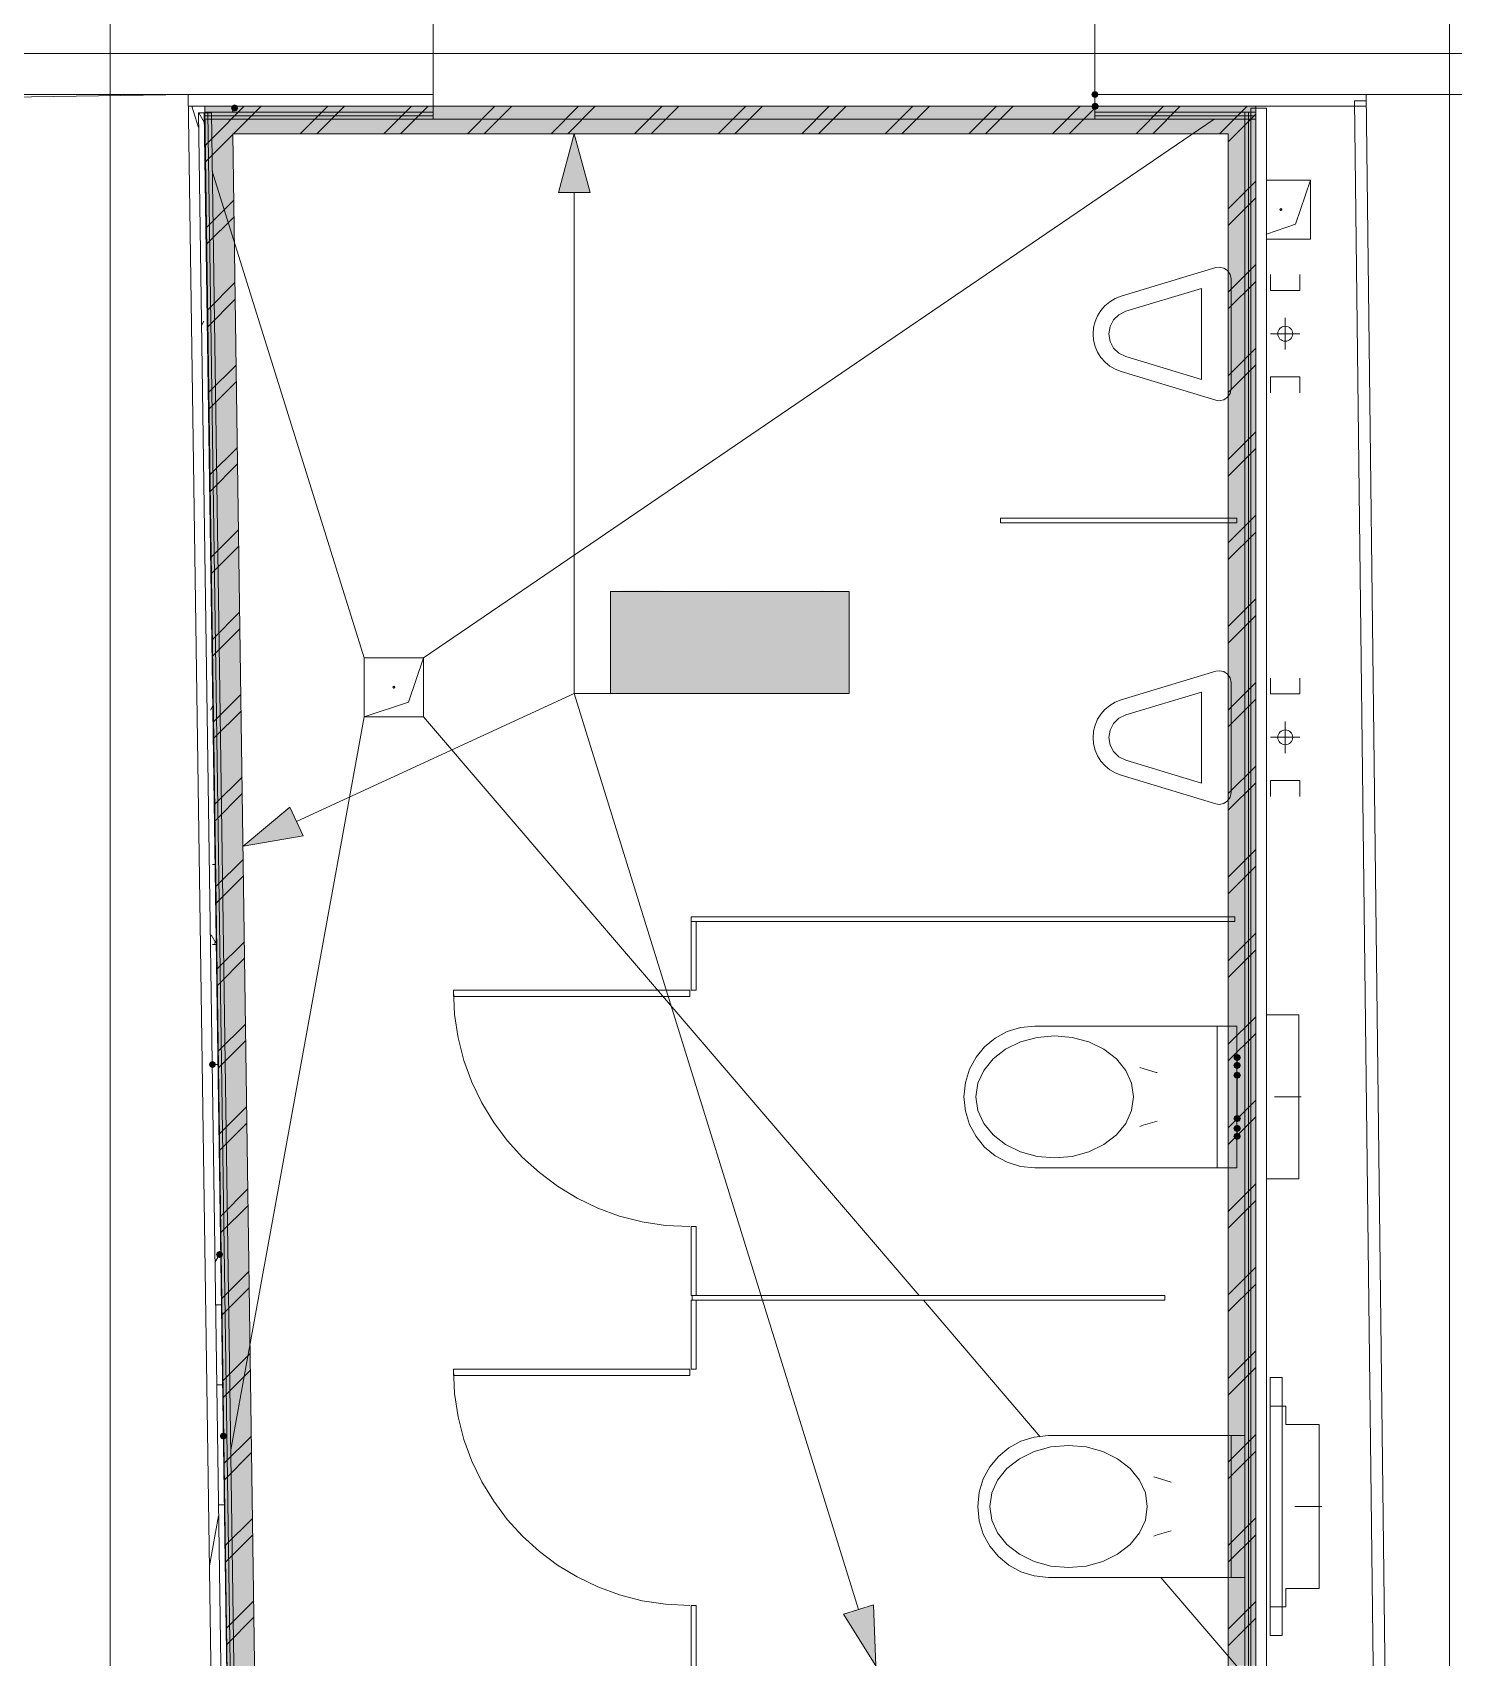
# Model space of a CAD drawing. Header units: millimetres. Extents: x -546 to 1681, y -650 to 1730.
# Drawn here: x 686.2 to 722.27, y 449.65 to 490.91 of the extents above; entities that cross this region are included whole.
import ezdxf

# ---------------------------------------------------------------- set-up
doc = ezdxf.new("R2010")
doc.units = ezdxf.units.MM

msp = doc.modelspace()

# ---------------------------------------------------------------- hatches: boundary and pattern name
h = msp.add_hatch(color=7)
h.dxf.hatch_style = 2
h.paths.add_polyline_path([(713.172, 489.425), (713.109, 489.398), (713.082, 489.335), (713.109, 489.271), (713.172, 489.245), (713.237, 489.271), (713.263, 489.335), (713.237, 489.398)])
at = {"true_color": 0xcccccc}
h = msp.add_hatch(color=254, dxfattribs=at)
h.dxf.hatch_style = 2
h.paths.add_polyline_path([(690.581, 489.035), (691.291, 488.335), (690.591, 488.335)])
h = msp.add_hatch(color=254, dxfattribs=at)
h.dxf.hatch_style = 2
h.paths.add_polyline_path([(690.581, 489.035), (691.281, 489.035), (691.291, 488.335)])
h = msp.add_hatch(color=7)
h.dxf.hatch_style = 2
h.paths.add_polyline_path([(691.334, 489.082), (691.27, 489.055), (691.244, 488.992), (691.27, 488.928), (691.334, 488.902), (691.398, 488.928), (691.424, 488.992), (691.398, 489.055)])
h = msp.add_hatch(color=254, dxfattribs=at)
h.dxf.hatch_style = 2
h.paths.add_polyline_path([(691.291, 488.335), (691.281, 489.035), (716.557, 489.035), (716.557, 488.335)])
h = msp.add_hatch(color=7)
h.dxf.hatch_style = 2
h.paths.add_polyline_path([(713.182, 488.945), (713.246, 488.971), (713.272, 489.035), (713.246, 489.098), (713.182, 489.125), (713.172, 489.125), (713.109, 489.098), (713.082, 489.035), (713.109, 488.971), (713.172, 488.945)])
h = msp.add_hatch(color=254, dxfattribs=at)
h.dxf.hatch_style = 2
h.paths.add_polyline_path([(716.557, 488.335), (716.557, 489.035), (717.257, 489.035)])
h = msp.add_hatch(color=254, dxfattribs=at)
h.dxf.hatch_style = 2
h.paths.add_polyline_path([(716.557, 488.335), (717.257, 489.035), (717.257, 488.335)])
h = msp.add_hatch(color=254, dxfattribs=at)
h.dxf.hatch_style = 2
h.paths.add_polyline_path([(690.591, 488.335), (691.291, 488.335), (692.325, 415.478), (691.625, 415.478)])
at = {"true_color": 0x0077b0}
h = msp.add_hatch(color=144, dxfattribs=at)
h.dxf.hatch_style = 2
h.paths.add_polyline_path([(699.956, 488.335), (700.356, 486.843), (699.556, 486.843)])
at = {"true_color": 0xcccccc}
h = msp.add_hatch(color=254, dxfattribs=at)
h.dxf.hatch_style = 2
h.paths.add_polyline_path([(716.557, 488.335), (717.257, 488.335), (717.257, 449.44), (716.557, 449.44)])
at = {"true_color": 0xffffff}
h = msp.add_hatch(color=7, dxfattribs=at)
h.dxf.hatch_style = 2
h.paths.add_polyline_path([(700.874, 476.717), (706.935, 476.717), (706.935, 474.129), (700.874, 474.129)])
h = msp.add_hatch(color=7, dxfattribs=at)
h.dxf.hatch_style = 2
h.paths.add_polyline_path([(700.874, 476.717), (706.935, 476.717), (706.935, 474.129), (700.874, 474.129)])
h = msp.add_hatch(color=7, dxfattribs=at)
h.dxf.hatch_style = 2
h.paths.add_polyline_path([(700.874, 476.717), (706.935, 476.717), (706.935, 474.129), (700.874, 474.129)])
at = {"true_color": 0x0077b0}
h = msp.add_hatch(color=144, dxfattribs=at)
h.dxf.hatch_style = 2
h.paths.add_polyline_path([(701.178, 476.736), (702.188, 476.736), (702.262, 476.711), (702.287, 476.634), (702.287, 474.817), (702.262, 474.742), (702.188, 474.718), (702.112, 474.742), (702.086, 474.817), (702.086, 476.533), (701.279, 476.533), (701.279, 474.817), (701.254, 474.742), (701.178, 474.718), (701.102, 474.742), (701.076, 474.817), (701.076, 476.634), (701.102, 476.711)])
h = msp.add_hatch(color=144, dxfattribs=at)
h.dxf.hatch_style = 2
h.paths.add_polyline_path([(701.178, 476.736), (702.188, 476.736), (702.262, 476.711), (702.287, 476.634), (702.287, 474.817), (702.262, 474.742), (702.188, 474.718), (702.112, 474.742), (702.086, 474.817), (702.086, 476.533), (701.279, 476.533), (701.279, 474.817), (701.254, 474.742), (701.178, 474.718), (701.102, 474.742), (701.076, 474.817), (701.076, 476.634), (701.102, 476.711)])
h = msp.add_hatch(color=144, dxfattribs=at)
h.dxf.hatch_style = 2
h.paths.add_polyline_path([(701.178, 476.736), (702.188, 476.736), (702.262, 476.711), (702.287, 476.634), (702.287, 474.817), (702.262, 474.742), (702.188, 474.718), (702.112, 474.742), (702.086, 474.817), (702.086, 476.533), (701.279, 476.533), (701.279, 474.817), (701.254, 474.742), (701.178, 474.718), (701.102, 474.742), (701.076, 474.817), (701.076, 476.634), (701.102, 476.711)])
h = msp.add_hatch(color=144, dxfattribs=at)
h.dxf.hatch_style = 2
h.paths.add_polyline_path([(702.692, 474.817), (702.692, 476.634), (702.717, 476.711), (702.793, 476.736), (702.869, 476.711), (702.895, 476.634), (702.895, 475.929), (703.701, 475.929), (703.701, 476.634), (703.727, 476.711), (703.803, 476.736), (703.877, 476.711), (703.902, 476.634), (703.902, 474.817), (703.877, 474.742), (703.803, 474.718), (703.727, 474.742), (703.701, 474.817), (703.701, 475.726), (702.895, 475.726), (702.895, 474.817), (702.869, 474.742), (702.793, 474.718), (702.717, 474.742)])
h = msp.add_hatch(color=144, dxfattribs=at)
h.dxf.hatch_style = 2
h.paths.add_polyline_path([(702.692, 474.817), (702.692, 476.634), (702.717, 476.711), (702.793, 476.736), (702.869, 476.711), (702.895, 476.634), (702.895, 475.929), (703.701, 475.929), (703.701, 476.634), (703.727, 476.711), (703.803, 476.736), (703.877, 476.711), (703.902, 476.634), (703.902, 474.817), (703.877, 474.742), (703.803, 474.718), (703.727, 474.742), (703.701, 474.817), (703.701, 475.726), (702.895, 475.726), (702.895, 474.817), (702.869, 474.742), (702.793, 474.718), (702.717, 474.742)])
h = msp.add_hatch(color=144, dxfattribs=at)
h.dxf.hatch_style = 2
h.paths.add_polyline_path([(702.692, 474.817), (702.692, 476.634), (702.717, 476.711), (702.793, 476.736), (702.869, 476.711), (702.895, 476.634), (702.895, 475.929), (703.701, 475.929), (703.701, 476.634), (703.727, 476.711), (703.803, 476.736), (703.877, 476.711), (703.902, 476.634), (703.902, 474.817), (703.877, 474.742), (703.803, 474.718), (703.727, 474.742), (703.701, 474.817), (703.701, 475.726), (702.895, 475.726), (702.895, 474.817), (702.869, 474.742), (702.793, 474.718), (702.717, 474.742)])
h = msp.add_hatch(color=144, dxfattribs=at)
h.dxf.hatch_style = 2
h.paths.add_polyline_path([(706.227, 476.736), (706.327, 476.727), (706.42, 476.7), (706.506, 476.654), (706.582, 476.59), (706.647, 476.511), (706.694, 476.426), (706.722, 476.332), (706.732, 476.231), (706.708, 476.086), (706.639, 475.94), (706.004, 474.919), (706.63, 474.919), (706.706, 474.893), (706.732, 474.817), (706.706, 474.742), (706.63, 474.718), (705.823, 474.718), (705.747, 474.742), (705.722, 474.817), (705.738, 474.876), (706.478, 476.064), (706.516, 476.147), (706.529, 476.231), (706.507, 476.348), (706.441, 476.445), (706.344, 476.511), (706.227, 476.533), (706.142, 476.517), (706.061, 476.469), (705.984, 476.39), (705.911, 476.279), (705.874, 476.243), (705.823, 476.231), (705.747, 476.256), (705.722, 476.333), (705.73, 476.372), (705.832, 476.531), (705.949, 476.645), (706.08, 476.713)])
h = msp.add_hatch(color=144, dxfattribs=at)
h.dxf.hatch_style = 2
h.paths.add_polyline_path([(706.227, 476.736), (706.327, 476.727), (706.42, 476.7), (706.506, 476.654), (706.582, 476.59), (706.647, 476.511), (706.694, 476.426), (706.722, 476.332), (706.732, 476.231), (706.708, 476.086), (706.639, 475.94), (706.004, 474.919), (706.63, 474.919), (706.706, 474.893), (706.732, 474.817), (706.706, 474.742), (706.63, 474.718), (705.823, 474.718), (705.747, 474.742), (705.722, 474.817), (705.738, 474.876), (706.478, 476.064), (706.516, 476.147), (706.529, 476.231), (706.507, 476.348), (706.441, 476.445), (706.344, 476.511), (706.227, 476.533), (706.142, 476.517), (706.061, 476.469), (705.984, 476.39), (705.911, 476.279), (705.874, 476.243), (705.823, 476.231), (705.747, 476.256), (705.722, 476.333), (705.73, 476.372), (705.832, 476.531), (705.949, 476.645), (706.08, 476.713)])
h = msp.add_hatch(color=144, dxfattribs=at)
h.dxf.hatch_style = 2
h.paths.add_polyline_path([(706.227, 476.736), (706.327, 476.727), (706.42, 476.7), (706.506, 476.654), (706.582, 476.59), (706.647, 476.511), (706.694, 476.426), (706.722, 476.332), (706.732, 476.231), (706.708, 476.086), (706.639, 475.94), (706.004, 474.919), (706.63, 474.919), (706.706, 474.893), (706.732, 474.817), (706.706, 474.742), (706.63, 474.718), (705.823, 474.718), (705.747, 474.742), (705.722, 474.817), (705.738, 474.876), (706.478, 476.064), (706.516, 476.147), (706.529, 476.231), (706.507, 476.348), (706.441, 476.445), (706.344, 476.511), (706.227, 476.533), (706.142, 476.517), (706.061, 476.469), (705.984, 476.39), (705.911, 476.279), (705.874, 476.243), (705.823, 476.231), (705.747, 476.256), (705.722, 476.333), (705.73, 476.372), (705.832, 476.531), (705.949, 476.645), (706.08, 476.713)])
h = msp.add_hatch(color=144, dxfattribs=at)
h.dxf.hatch_style = 2
h.paths.add_polyline_path([(705.215, 475.22), (704.408, 475.22), (704.332, 475.246), (704.307, 475.322), (704.332, 475.398), (704.408, 475.424), (705.215, 475.424), (705.291, 475.398), (705.317, 475.322), (705.291, 475.246)])
h = msp.add_hatch(color=144, dxfattribs=at)
h.dxf.hatch_style = 2
h.paths.add_polyline_path([(705.215, 475.22), (704.408, 475.22), (704.332, 475.246), (704.307, 475.322), (704.332, 475.398), (704.408, 475.424), (705.215, 475.424), (705.291, 475.398), (705.317, 475.322), (705.291, 475.246)])
h = msp.add_hatch(color=144, dxfattribs=at)
h.dxf.hatch_style = 2
h.paths.add_polyline_path([(705.215, 475.22), (704.408, 475.22), (704.332, 475.246), (704.307, 475.322), (704.332, 475.398), (704.408, 475.424), (705.215, 475.424), (705.291, 475.398), (705.317, 475.322), (705.291, 475.246)])
h = msp.add_hatch(color=144, dxfattribs=at)
h.dxf.hatch_style = 2
h.paths.add_polyline_path([(691.548, 470.247), (692.735, 471.236), (693.071, 470.51)])
h = msp.add_hatch(color=7)
h.dxf.hatch_style = 2
h.paths.add_polyline_path([(690.773, 464.795), (690.709, 464.769), (690.683, 464.705), (690.709, 464.642), (690.773, 464.615), (690.837, 464.642), (690.863, 464.705), (690.837, 464.769)])
h = msp.add_hatch(color=7)
h.dxf.hatch_style = 2
h.paths.add_polyline_path([(716.787, 464.794), (716.851, 464.821), (716.877, 464.884), (716.851, 464.948), (716.787, 464.974), (716.777, 464.974), (716.714, 464.948), (716.687, 464.884), (716.714, 464.821), (716.777, 464.794)])
h = msp.add_hatch(color=7)
h.dxf.hatch_style = 2
h.paths.add_polyline_path([(716.777, 464.774), (716.714, 464.748), (716.687, 464.684), (716.714, 464.621), (716.777, 464.594), (716.787, 464.594), (716.851, 464.621), (716.877, 464.684), (716.851, 464.748), (716.787, 464.774)])
h = msp.add_hatch(color=7)
h.dxf.hatch_style = 2
h.paths.add_polyline_path([(716.787, 464.344), (716.851, 464.371), (716.877, 464.434), (716.851, 464.498), (716.787, 464.524), (716.777, 464.524), (716.714, 464.498), (716.687, 464.434), (716.714, 464.371), (716.777, 464.344)])
h = msp.add_hatch(color=7)
h.dxf.hatch_style = 2
h.paths.add_polyline_path([(716.777, 463.424), (716.714, 463.398), (716.687, 463.334), (716.714, 463.271), (716.777, 463.244), (716.787, 463.244), (716.851, 463.271), (716.877, 463.334), (716.851, 463.398), (716.787, 463.424)])
h = msp.add_hatch(color=7)
h.dxf.hatch_style = 2
h.paths.add_polyline_path([(716.787, 462.994), (716.851, 463.021), (716.877, 463.084), (716.851, 463.148), (716.787, 463.174), (716.777, 463.174), (716.714, 463.148), (716.687, 463.084), (716.714, 463.021), (716.777, 462.994)])
h = msp.add_hatch(color=7)
h.dxf.hatch_style = 2
h.paths.add_polyline_path([(716.777, 462.974), (716.714, 462.948), (716.687, 462.884), (716.714, 462.821), (716.777, 462.794), (716.787, 462.794), (716.851, 462.821), (716.877, 462.884), (716.851, 462.948), (716.787, 462.974)])
h = msp.add_hatch(color=7)
h.dxf.hatch_style = 2
h.paths.add_polyline_path([(690.952, 459.972), (690.888, 459.946), (690.862, 459.882), (690.888, 459.819), (690.952, 459.792), (691.016, 459.819), (691.042, 459.882), (691.016, 459.946)])
h = msp.add_hatch(color=7)
h.dxf.hatch_style = 2
h.paths.add_polyline_path([(690.987, 455.208), (691.051, 455.182), (691.115, 455.208), (691.141, 455.271), (691.115, 455.335), (691.049, 455.363), (690.985, 455.337), (690.959, 455.273)])
h = msp.add_hatch(color=144, dxfattribs=at)
h.dxf.hatch_style = 2
h.paths.add_polyline_path([(707.611, 449.44), (706.787, 450.748), (707.551, 450.985)])

# ---------------------------------------------------------------- linework, layer by layer
at = {"color": 7, "lineweight": 0}
for points in [[(722.173, 197.821), (722.173, 501.492)], [(688.173, 197.821), (688.173, 498.051)], [(696.372, 489.335), (696.372, 491.835)], [(713.172, 491.835), (713.172, 489.335)], [(187.211, 490.372), (863.726, 490.372)], [(696.372, 489.335), (684.327, 489.335)], [(690.159, 489.335), (684.46, 489.253)], [(691.24, 414.428), (690.159, 489.335)], [(690.159, 489.335), (690.159, 489.035)], [(696.372, 488.705), (696.372, 489.335)], [(713.172, 489.335), (720.056, 489.335)], [(713.172, 489.335), (713.172, 488.705)], [(720.056, 489.335), (720.792, 427.722)], [(723.857, 489.335), (720.056, 489.335)], [(720.056, 489.035), (720.056, 489.335)], [(720.056, 489.335), (723.857, 489.335)], [(690.159, 489.035), (690.581, 489.035)], [(690.421, 488.497), (690.253, 489.035)], [(690.581, 489.035), (696.372, 489.035)], [(690.581, 489.035), (690.581, 488.705)], [(690.581, 489.035), (690.591, 488.335)], [(716.557, 489.035), (690.581, 489.035)], [(691.334, 488.992), (691.273, 488.885)], [(691.285, 488.74), (691.58, 489.035)], [(691.305, 488.335), (692.005, 489.035)], [(693.002, 488.335), (693.702, 489.035)], [(693.426, 488.335), (694.126, 489.035)], [(695.123, 488.335), (695.823, 489.035)], [(695.547, 488.335), (696.247, 489.035)], [(697.244, 488.335), (697.944, 489.035)], [(697.669, 488.335), (698.369, 489.035)], [(699.366, 488.335), (700.066, 489.035)], [(699.79, 488.335), (700.49, 489.035)], [(701.487, 488.335), (702.187, 489.035)], [(701.911, 488.335), (702.611, 489.035)], [(703.608, 488.335), (704.308, 489.035)], [(704.033, 488.335), (704.733, 489.035)], [(705.73, 488.335), (706.43, 489.035)], [(706.154, 488.335), (706.854, 489.035)], [(707.851, 488.335), (708.551, 489.035)], [(708.275, 488.335), (708.975, 489.035)], [(709.972, 488.335), (710.672, 489.035)], [(710.397, 488.335), (711.097, 489.035)], [(712.094, 488.335), (712.794, 489.035)], [(712.518, 488.335), (713.218, 489.035)], [(717.257, 489.035), (713.182, 489.035)], [(714.215, 488.335), (714.915, 489.035)], [(714.639, 488.335), (715.339, 489.035)], [(716.557, 488.556), (717.036, 489.035)], [(717.257, 489.035), (716.557, 489.035)], [(717.527, 488.985), (717.127, 488.985)], [(717.127, 448.87), (717.127, 488.985)], [(717.257, 489.035), (720.056, 489.035)], [(717.257, 488.705), (717.257, 489.035)], [(717.257, 449.44), (717.257, 489.035)], [(717.527, 448.47), (717.527, 488.985)], [(720.058, 489.175), (719.758, 489.171)], [(719.758, 489.171), (720.487, 428.174)], [(690.746, 488.873), (690.416, 488.868)], [(690.416, 488.868), (691.485, 414.79)], [(690.563, 488.629), (690.424, 488.868)], [(691.634, 414.793), (690.566, 488.87)], [(690.581, 488.885), (696.372, 488.885)], [(690.581, 488.795), (696.372, 488.795)], [(690.581, 488.705), (696.372, 488.705)], [(691.724, 414.794), (690.656, 488.872)], [(691.814, 414.795), (690.746, 488.873)], [(690.88, 488.335), (691.084, 488.539)], [(691.084, 488.539), (691.285, 488.74)], [(696.127, 475.034), (716.202, 488.705)], [(713.172, 488.705), (696.372, 488.705)], [(713.172, 488.885), (717.257, 488.885)], [(713.172, 488.795), (717.257, 488.795)], [(713.172, 488.705), (717.257, 488.705)], [(716.336, 488.335), (716.557, 488.556)], [(716.761, 488.335), (717.257, 488.832)], [(716.977, 488.885), (716.977, 449.02)], [(717.067, 488.885), (717.067, 448.87)], [(717.257, 448.74), (717.257, 488.705)], [(690.591, 488.335), (691.625, 415.478)], [(690.595, 488.05), (690.88, 488.335)], [(690.601, 487.632), (691.291, 488.322)], [(691.291, 488.335), (716.557, 488.335)], [(692.325, 415.478), (691.291, 488.335)], [(716.557, 488.132), (716.761, 488.335)], [(716.557, 488.335), (716.557, 449.44)], [(694.627, 475.034), (690.767, 487.389)], [(716.557, 486.435), (717.257, 487.135)], [(717.527, 487.163), (718.641, 487.163)], [(718.641, 487.163), (717.527, 487.163)], [(718.641, 487.163), (718.266, 486.038)], [(718.641, 487.163), (718.641, 485.663)], [(718.641, 485.663), (718.641, 487.163)], [(690.625, 485.958), (691.315, 486.649)], [(716.557, 486.011), (717.257, 486.711)], [(717.866, 486.413), (717.891, 486.438), (717.916, 486.413)], [(717.866, 486.413), (717.879, 486.435)], [(717.891, 486.438), (717.915, 486.42)], [(690.63, 485.54), (691.321, 486.23)], [(718.266, 486.038), (717.527, 485.792)], [(717.916, 486.413), (717.891, 486.388), (717.866, 486.413)], [(717.915, 486.407), (717.891, 486.388), (717.879, 486.392)], [(718.641, 485.663), (717.527, 485.663)], [(717.527, 485.663), (718.641, 485.663)], [(716.24, 484.939), (713.838, 484.213)], [(716.24, 484.939), (716.327, 484.952), (716.444, 484.928), (716.539, 484.863), (716.604, 484.768), (716.627, 484.652)], [(716.557, 484.314), (717.257, 485.014)], [(690.654, 483.867), (691.344, 484.557)], [(715.877, 484.411), (713.954, 483.83)], [(715.877, 482.1), (715.877, 484.411)], [(716.557, 483.89), (717.257, 484.59)], [(716.627, 481.862), (716.627, 484.652)], [(717.627, 484.762), (717.627, 484.362)], [(718.377, 484.362), (718.377, 484.762)], [(690.66, 483.448), (691.35, 484.139)], [(713.84, 482.298), (713.688, 482.357), (713.55, 482.438), (713.429, 482.539), (713.325, 482.658), (713.241, 482.791), (713.179, 482.937), (713.14, 483.093), (713.127, 483.256), (713.14, 483.418), (713.179, 483.573), (713.241, 483.718), (713.324, 483.851), (713.428, 483.969), (713.549, 484.071), (713.686, 484.153), (713.838, 484.213)], [(717.627, 484.362), (718.377, 484.362)], [(690.554, 483.576), (690.494, 483.473)], [(713.955, 482.681), (713.781, 482.765), (713.646, 482.897), (713.558, 483.064), (713.527, 483.256), (713.558, 483.446), (713.645, 483.613), (713.78, 483.744), (713.954, 483.83)], [(718.002, 482.862), (718.002, 483.662)], [(718.377, 483.262), (717.627, 483.262)], [(716.557, 482.192), (717.257, 482.892)], [(690.684, 481.775), (691.374, 482.465)], [(713.955, 482.681), (715.877, 482.1)], [(716.557, 481.768), (717.257, 482.468)], [(690.69, 481.357), (691.38, 482.047)], [(713.84, 482.298), (716.24, 481.573)], [(717.627, 482.162), (718.377, 482.162)], [(717.627, 481.762), (717.627, 482.162)], [(718.377, 482.162), (718.377, 481.762)], [(716.627, 481.862), (716.604, 481.743), (716.539, 481.647), (716.444, 481.583), (716.327, 481.56), (716.24, 481.573)], [(716.557, 480.071), (717.257, 480.771)], [(690.714, 479.683), (691.404, 480.374)], [(716.557, 479.647), (717.257, 480.347)], [(690.72, 479.265), (691.41, 479.955)], [(716.557, 477.95), (717.257, 478.65)], [(690.743, 477.591), (691.434, 478.282)], [(716.777, 478.581), (710.777, 478.581)], [(710.777, 478.581), (710.777, 478.461)], [(710.777, 478.461), (716.777, 478.461)], [(716.557, 477.526), (717.257, 478.226)], [(716.777, 478.461), (716.777, 478.581)], [(690.749, 477.173), (691.439, 477.864)], [(716.557, 475.828), (717.257, 476.528)], [(690.773, 475.499), (691.463, 476.189)], [(690.779, 475.081), (691.469, 475.771)], [(716.557, 475.403), (717.257, 476.103)], [(694.627, 473.534), (694.627, 475.034)], [(694.627, 475.034), (696.127, 475.034)], [(696.127, 475.034), (694.627, 475.034)], [(694.627, 475.034), (694.627, 473.534)], [(696.127, 475.034), (695.752, 473.909)], [(696.127, 475.034), (696.127, 473.534)], [(696.127, 473.534), (696.127, 475.034)], [(716.24, 474.691), (713.838, 473.965)], [(716.24, 474.691), (716.327, 474.704), (716.444, 474.681), (716.539, 474.617), (716.604, 474.521), (716.627, 474.404)], [(717.627, 474.514), (717.627, 474.114)], [(718.377, 474.114), (718.377, 474.514)], [(690.803, 473.407), (691.493, 474.098)], [(695.352, 474.284), (695.377, 474.309), (695.402, 474.284)], [(695.352, 474.284), (695.365, 474.306)], [(695.402, 474.284), (695.377, 474.259), (695.352, 474.284)], [(695.401, 474.278), (695.377, 474.259), (695.365, 474.263)], [(695.377, 474.309), (695.401, 474.291)], [(715.877, 474.164), (713.954, 473.583)], [(715.877, 471.853), (715.877, 474.164)], [(716.557, 473.706), (717.257, 474.406)], [(716.627, 471.614), (716.627, 474.404)], [(717.627, 474.114), (718.377, 474.114)], [(690.783, 473.813), (690.721, 473.706)], [(690.809, 472.989), (691.499, 473.679)], [(695.752, 473.909), (694.627, 473.534)], [(713.84, 472.05), (713.688, 472.11), (713.55, 472.192), (713.429, 472.293), (713.325, 472.411), (713.241, 472.545), (713.179, 472.69), (713.14, 472.846), (713.127, 473.008), (713.14, 473.171), (713.179, 473.326), (713.241, 473.472), (713.324, 473.605), (713.428, 473.723), (713.549, 473.824), (713.686, 473.906), (713.838, 473.965)], [(716.557, 473.282), (717.257, 473.982)], [(691.236, 454.926), (694.627, 473.534)], [(696.127, 473.534), (694.627, 473.534)], [(694.627, 473.534), (696.127, 473.534)], [(696.127, 473.534), (708.715, 458.84)], [(713.955, 472.433), (713.781, 472.518), (713.646, 472.65), (713.558, 472.818), (713.527, 473.008), (713.558, 473.199), (713.645, 473.366), (713.78, 473.498), (713.954, 473.583)], [(718.002, 472.614), (718.002, 473.414)], [(718.377, 473.014), (717.627, 473.014)], [(713.955, 472.433), (715.877, 471.853)], [(690.832, 471.316), (691.523, 472.006)], [(713.84, 472.05), (716.24, 471.325)], [(716.557, 471.585), (717.257, 472.285)], [(690.838, 470.897), (691.528, 471.588)], [(716.627, 471.614), (716.604, 471.496), (716.539, 471.401), (716.444, 471.336), (716.327, 471.312), (716.24, 471.325)], [(716.557, 471.161), (717.257, 471.861)], [(717.627, 471.914), (718.377, 471.914)], [(717.627, 471.514), (717.627, 471.914)], [(718.377, 471.914), (718.377, 471.514)], [(716.557, 469.464), (717.257, 470.164)], [(690.773, 469.785), (690.841, 469.785)], [(690.862, 469.224), (691.552, 469.914)], [(716.557, 469.039), (717.257, 469.739)], [(690.868, 468.806), (691.558, 469.496)], [(716.727, 468.46), (702.927, 468.46)], [(702.927, 468.46), (702.927, 468.34)], [(702.927, 468.34), (702.927, 466.59)], [(703.047, 468.34), (702.927, 468.34)], [(702.927, 468.34), (716.727, 468.34)], [(703.047, 466.59), (703.047, 468.34)], [(716.727, 468.34), (716.727, 468.46)], [(690.87, 467.775), (690.74, 468)], [(690.869, 467.865), (690.821, 467.783)], [(716.557, 467.342), (717.257, 468.042)], [(690.773, 467.753), (690.87, 467.753)], [(690.892, 467.132), (691.582, 467.823)], [(716.557, 466.918), (717.257, 467.618)], [(690.898, 466.714), (691.588, 467.404)], [(702.887, 460.59), (702.274, 460.621), (701.678, 460.712), (701.103, 460.86), (700.552, 461.062), (700.027, 461.315), (699.533, 461.615), (699.071, 461.961), (698.645, 462.348), (698.257, 462.774), (697.912, 463.236), (697.611, 463.731), (697.359, 464.255), (697.157, 464.807), (697.009, 465.381), (696.918, 465.977), (696.887, 466.59)], [(696.887, 466.43), (696.887, 466.59)], [(702.887, 466.59), (696.887, 466.59)], [(702.887, 466.43), (696.887, 466.43)], [(702.887, 466.43), (702.887, 466.59)], [(702.927, 466.59), (703.047, 466.59)], [(716.557, 465.221), (717.257, 465.921)], [(717.527, 465.964), (718.348, 465.964)], [(718.348, 465.964), (718.348, 461.804)], [(690.921, 465.041), (691.612, 465.731)], [(711.646, 462.084), (711.283, 462.121), (710.945, 462.226), (710.64, 462.392), (710.373, 462.612), (710.154, 462.878), (709.988, 463.184), (709.883, 463.522), (709.846, 463.884), (709.883, 464.247), (709.988, 464.585), (710.154, 464.891), (710.373, 465.158), (710.64, 465.377), (710.945, 465.543), (711.283, 465.648), (711.646, 465.684)], [(711.284, 465.281), (711.707, 465.396)], [(716.777, 465.684), (711.646, 465.684)], [(711.707, 465.396), (712.152, 465.434)], [(712.152, 465.434), (712.597, 465.396)], [(712.597, 465.396), (713.02, 465.281)], [(716.277, 462.084), (716.277, 465.684)], [(716.277, 465.684), (716.777, 465.684)], [(716.557, 464.797), (717.257, 465.497)], [(716.777, 462.084), (716.777, 465.684)], [(716.777, 465.684), (716.777, 462.084)], [(690.927, 464.623), (691.618, 465.313)], [(710.589, 464.851), (710.905, 465.096)], [(710.905, 465.096), (711.284, 465.281)], [(713.02, 465.281), (713.399, 465.096)], [(713.399, 465.096), (713.716, 464.851)], [(690.773, 464.705), (690.914, 464.705)], [(710.35, 464.557), (710.589, 464.851)], [(713.716, 464.851), (713.954, 464.557)], [(714.315, 464.634), (714.729, 464.507)], [(716.787, 464.684), (716.787, 464.884)], [(716.787, 464.684), (716.787, 464.884)], [(710.152, 463.884), (710.202, 464.229)], [(710.202, 464.229), (710.35, 464.557)], [(713.954, 464.557), (714.102, 464.229)], [(714.102, 464.229), (714.152, 463.884)], [(714.729, 464.507), (714.755, 464.502)], [(716.787, 464.416), (716.787, 464.434)], [(716.787, 463.334), (716.787, 464.434)], [(710.202, 463.54), (710.152, 463.884)], [(714.152, 463.884), (714.102, 463.54)], [(716.557, 463.1), (717.257, 463.8)], [(717.731, 463.884), (718.411, 463.884)], [(690.951, 462.949), (691.641, 463.639)], [(710.35, 463.212), (710.202, 463.54)], [(714.102, 463.54), (713.954, 463.212)], [(716.557, 462.675), (717.257, 463.375)], [(716.787, 463.334), (716.787, 463.353)], [(690.957, 462.531), (691.647, 463.221)], [(710.589, 462.918), (710.35, 463.212)], [(710.905, 462.673), (710.589, 462.918)], [(713.716, 462.918), (713.399, 462.673)], [(713.954, 463.212), (713.716, 462.918)], [(714.401, 463.168), (714.315, 463.135)], [(714.755, 463.267), (714.401, 463.168)], [(716.787, 462.884), (716.787, 463.084)], [(716.787, 462.884), (716.787, 463.084)], [(711.284, 462.488), (710.905, 462.673)], [(713.399, 462.673), (713.02, 462.488)], [(711.707, 462.373), (711.284, 462.488)], [(712.152, 462.334), (711.707, 462.373)], [(712.597, 462.373), (712.152, 462.334)], [(713.02, 462.488), (712.597, 462.373)], [(711.646, 462.084), (716.777, 462.084)], [(716.777, 462.084), (716.277, 462.084)], [(716.557, 460.978), (717.257, 461.678)], [(718.348, 461.804), (717.527, 461.804)], [(690.981, 460.858), (691.671, 461.548)], [(690.987, 460.439), (691.677, 461.13)], [(716.557, 460.554), (717.257, 461.254)], [(702.927, 460.59), (702.927, 458.84)], [(703.047, 460.59), (702.927, 460.59)], [(703.047, 458.84), (703.047, 460.59)], [(690.952, 459.882), (690.837, 459.682)], [(691.01, 458.766), (691.701, 459.456)], [(716.557, 458.857), (717.257, 459.557)], [(691.016, 458.348), (691.707, 459.038)], [(702.927, 458.84), (703.047, 458.84)], [(714.947, 458.84), (702.947, 458.84)], [(702.947, 458.84), (702.947, 458.72)], [(714.947, 458.72), (714.947, 458.84)], [(716.557, 458.433), (717.257, 459.133)], [(690.852, 458.609), (691.002, 458.609)], [(702.927, 458.72), (702.927, 456.97)], [(703.047, 458.72), (702.927, 458.72)], [(702.947, 458.72), (714.947, 458.72)], [(703.047, 456.97), (703.047, 458.72)], [(708.818, 458.72), (711.785, 455.257)], [(691.04, 456.674), (691.73, 457.365)], [(716.557, 456.736), (717.257, 457.436)], [(691.046, 456.256), (691.736, 456.946)], [(702.887, 450.97), (702.274, 451.001), (701.678, 451.092), (701.103, 451.24), (700.552, 451.442), (700.027, 451.695), (699.533, 451.995), (699.071, 452.341), (698.645, 452.728), (698.257, 453.154), (697.912, 453.616), (697.611, 454.111), (697.359, 454.635), (697.157, 455.187), (697.009, 455.761), (696.918, 456.357), (696.887, 456.97)], [(696.887, 456.81), (696.887, 456.97)], [(702.887, 456.97), (696.887, 456.97)], [(702.887, 456.81), (696.887, 456.81)], [(702.887, 456.81), (702.887, 456.97)], [(702.927, 456.97), (703.047, 456.97)], [(716.557, 456.311), (717.257, 457.011)], [(717.617, 450.209), (717.617, 456.759)], [(717.617, 456.759), (717.927, 456.759)], [(717.927, 456.759), (717.927, 450.209)], [(690.882, 456.577), (691.032, 456.577)], [(717.617, 456.034), (718.017, 456.034)], [(717.617, 450.934), (717.617, 456.034)], [(718.017, 456.034), (718.017, 455.564)], [(718.017, 455.564), (718.867, 455.564)], [(718.867, 455.564), (718.867, 451.404)], [(691.07, 454.583), (691.76, 455.273)], [(711.996, 451.684), (711.633, 451.721), (711.295, 451.826), (710.99, 451.992), (710.723, 452.212), (710.504, 452.478), (710.338, 452.784), (710.233, 453.122), (710.196, 453.484), (710.233, 453.847), (710.338, 454.185), (710.504, 454.491), (710.723, 454.758), (710.99, 454.977), (711.295, 455.143), (711.633, 455.248), (711.996, 455.284)], [(716.977, 455.284), (711.996, 455.284)], [(716.557, 454.614), (717.257, 455.314)], [(716.627, 451.684), (716.627, 455.284)], [(716.627, 455.284), (716.977, 455.284)], [(691.076, 454.164), (691.766, 454.855)], [(710.939, 454.451), (711.255, 454.696)], [(711.255, 454.696), (711.634, 454.881)], [(711.634, 454.881), (712.057, 454.996)], [(712.057, 454.996), (712.502, 455.034)], [(712.502, 455.034), (712.947, 454.996)], [(712.947, 454.996), (713.37, 454.881)], [(713.37, 454.881), (713.749, 454.696)], [(713.749, 454.696), (714.066, 454.451)], [(716.557, 454.19), (717.257, 454.89)], [(710.7, 454.157), (710.939, 454.451)], [(714.066, 454.451), (714.304, 454.157)], [(710.552, 453.829), (710.7, 454.157)], [(714.304, 454.157), (714.452, 453.829)], [(714.665, 454.234), (715.079, 454.107)], [(715.079, 454.107), (715.105, 454.102)], [(690.926, 453.529), (691.076, 453.529)], [(710.502, 453.484), (710.552, 453.829)], [(710.552, 453.14), (710.502, 453.484)], [(714.452, 453.829), (714.502, 453.484)], [(714.502, 453.484), (714.452, 453.14)], [(718.25, 453.484), (718.93, 453.484)], [(690.698, 451.977), (690.93, 453.248)], [(691.099, 452.491), (691.79, 453.181)], [(710.7, 452.812), (710.552, 453.14)], [(714.452, 453.14), (714.304, 452.812)], [(716.557, 452.493), (717.257, 453.193)], [(691.105, 452.073), (691.796, 452.763)], [(710.939, 452.518), (710.7, 452.812)], [(714.304, 452.812), (714.066, 452.518)], [(714.751, 452.768), (714.665, 452.735)], [(715.105, 452.867), (714.751, 452.768)], [(716.557, 452.069), (717.257, 452.769)], [(711.255, 452.273), (710.939, 452.518)], [(711.634, 452.088), (711.255, 452.273)], [(713.749, 452.273), (713.37, 452.088)], [(714.066, 452.518), (713.749, 452.273)], [(712.057, 451.973), (711.634, 452.088)], [(712.502, 451.934), (712.057, 451.973)], [(712.947, 451.973), (712.502, 451.934)], [(713.37, 452.088), (712.947, 451.973)], [(711.996, 451.684), (716.977, 451.684)], [(714.845, 451.684), (716.978, 449.195)], [(716.977, 451.684), (716.627, 451.684)], [(718.017, 451.404), (718.017, 450.934)], [(718.867, 451.404), (718.017, 451.404)], [(691.129, 450.399), (691.819, 451.09)], [(702.927, 450.97), (702.927, 449.22)], [(703.047, 450.97), (702.927, 450.97)], [(703.047, 449.22), (703.047, 450.97)], [(716.557, 450.372), (717.257, 451.072)], [(691.135, 449.981), (691.825, 450.671)], [(716.557, 449.947), (717.257, 450.647)], [(718.017, 450.934), (717.617, 450.934)], [(717.927, 450.209), (717.617, 450.209)]]:
    msp.add_lwpolyline(points, dxfattribs=at)
at = {"color": 144, "lineweight": 0, "true_color": 0x0077b0}
for points in [[(699.956, 488.335), (699.556, 486.843)], [(699.956, 488.335), (700.356, 486.843)], [(700.356, 486.843), (699.556, 486.843)], [(699.956, 486.843), (699.956, 474.129)], [(700.874, 476.717), (706.935, 476.717)], [(700.874, 474.129), (700.874, 476.717)], [(700.874, 476.717), (706.935, 476.717)], [(700.874, 474.129), (700.874, 476.717)], [(700.874, 476.717), (706.935, 476.717)], [(700.874, 474.129), (700.874, 476.717)], [(706.935, 476.717), (706.935, 474.129)], [(706.935, 476.717), (706.935, 474.129)], [(706.935, 476.717), (706.935, 474.129)], [(692.903, 470.873), (699.956, 474.129)], [(707.169, 450.866), (699.956, 474.129)], [(699.956, 474.129), (700.874, 474.129)], [(699.956, 474.129), (700.874, 474.129)], [(699.956, 474.129), (700.874, 474.129)], [(706.935, 474.129), (700.874, 474.129)], [(706.935, 474.129), (700.874, 474.129)], [(706.935, 474.129), (700.874, 474.129)], [(691.548, 470.247), (692.735, 471.236)], [(692.735, 471.236), (693.071, 470.51)], [(691.548, 470.247), (693.071, 470.51)], [(706.787, 450.748), (707.551, 450.985)], [(707.611, 449.44), (707.551, 450.985)], [(707.611, 449.44), (706.787, 450.748)]]:
    msp.add_lwpolyline(points, dxfattribs=at)
at = {"color": 7, "lineweight": 0}
for centre, radius in [((718.003, 483.261), 0.19), ((718.003, 473.014), 0.189)]:
    msp.add_circle(centre, radius, dxfattribs=at)

doc.saveas('drawing.dxf')
